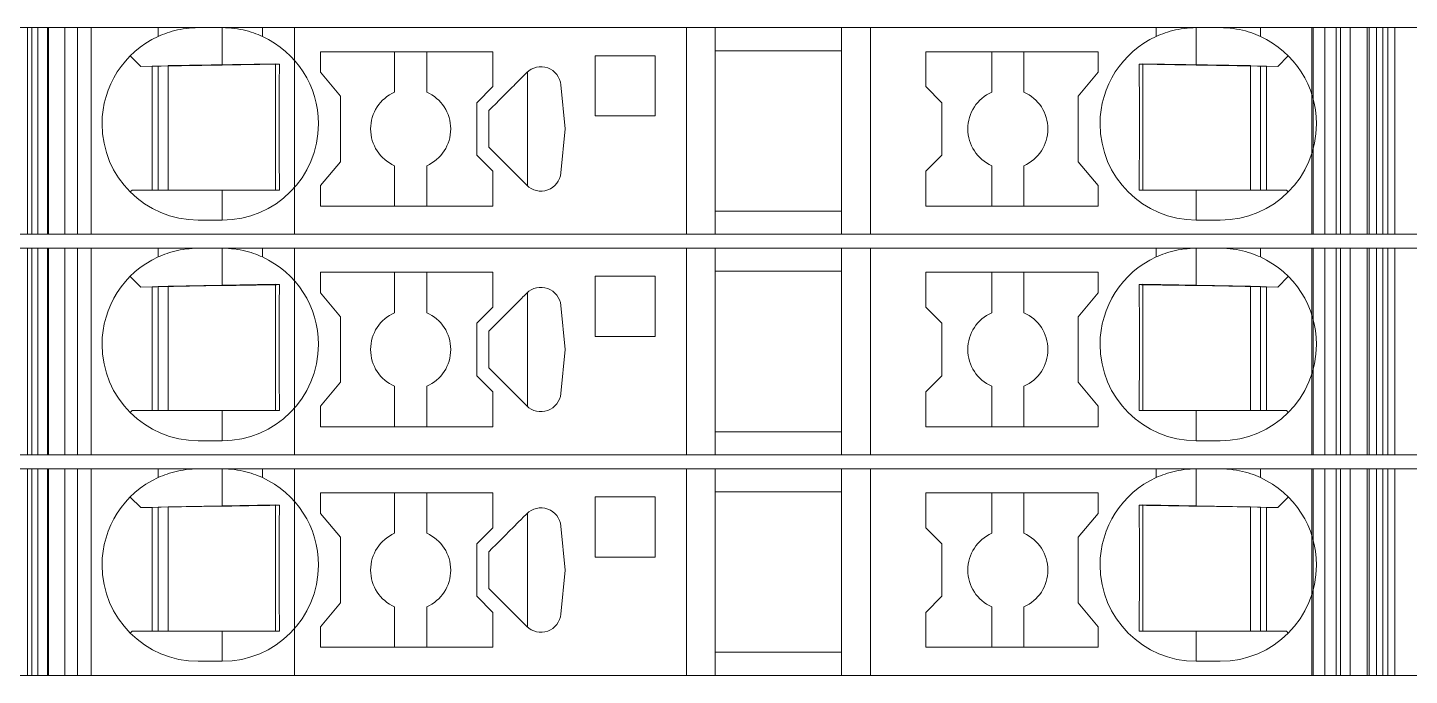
# Model space of a CAD drawing. Header units: millimetres. Extents: x 0 to 2100, y 0 to 1485.
# Drawn here: x 1225.89 to 1260.37, y 293.85 to 310 of the extents above; entities that cross this region are included whole.
import ezdxf
from ezdxf.enums import TextEntityAlignment as Align

# ---------------------------------------------------------------- set-up
doc = ezdxf.new("R2010")
doc.units = ezdxf.units.MM
for name, color, linetype, lineweight in [('EPLAN309', 5, 'Continuous', 5), ('EPLAN493', 5, 'Continuous', 5), ('MAIN-1', 7, 'Continuous', 5), ('MAIN-2', 7, 'Continuous', 5)]:
    doc.layers.add(name, color=color, linetype=linetype, lineweight=lineweight)
doc.styles.add('Tahoma', font='')
doc.styles.get('Tahoma').set_extended_font_data('Tahoma')

# ---------------------------------------------------------------- blocks, each defined once
blk = doc.blocks.new('EPLSYM_LibrarySPECIAL_Symbol12_Variant0_Placement8_79')
at = {"layer": 'EPLAN309', "lineweight": 13, "ltscale": 20}
blk.add_lwpolyline([(0, -5.15), (68.15, -5.15), (68.15, 0), (0, 0)], close=True, dxfattribs=at)
at = {"layer": 'EPLAN493', "color": 5, "style": 'Tahoma'}
blk.add_attdef('17_20450', text='', height=2.93475, dxfattribs=at).set_placement((0, -27.293475), align=Align.MIDDLE_RIGHT)
blk = doc.blocks.new('EPLSYM_LibrarySPECIAL_Symbol12_Variant0_Placement8_80')
at = {"layer": 'EPLAN309', "lineweight": 13, "ltscale": 20}
blk.add_lwpolyline([(0, -5.15), (68.15, -5.15), (68.15, 0), (0, 0)], close=True, dxfattribs=at)
at = {"layer": 'EPLAN493', "color": 5, "style": 'Tahoma'}
blk.add_attdef('17_20450', text='', height=2.93475, dxfattribs=at).set_placement((0, -27.293475), align=Align.MIDDLE_RIGHT)
blk = doc.blocks.new('EPLSYM_LibrarySPECIAL_Symbol12_Variant0_Placement8_81')
at = {"layer": 'EPLAN309', "lineweight": 13, "ltscale": 20}
blk.add_lwpolyline([(0, -5.15), (68.15, -5.15), (68.15, 0), (0, 0)], close=True, dxfattribs=at)
at = {"layer": 'EPLAN493', "color": 5, "style": 'Tahoma'}
blk.add_attdef('17_20450', text='', height=2.93475, dxfattribs=at).set_placement((0, -27.293475), align=Align.MIDDLE_RIGHT)

msp = doc.modelspace()

# ---------------------------------------------------------------- linework, layer by layer
at = {"layer": 'MAIN-1'}
for p, q in [((1226.001, 310), (1225.893, 310)), ((1225.893, 304.85), (1225.893, 310)), ((1226.001, 310), (1229.15, 310)), ((1226.001, 304.85), (1226.001, 310)), ((1229.15, 310), (1230.15, 310)), ((1229.15, 310), (1229.15, 309.782)), ((1229.497, 309.909), (1229.563, 309.927)), ((1229.563, 309.927), (1229.631, 309.943)), ((1229.631, 309.943), (1229.701, 309.958)), ((1229.701, 309.958), (1229.772, 309.97)), ((1229.772, 309.97), (1229.846, 309.981)), ((1229.846, 309.981), (1229.921, 309.989)), ((1229.921, 309.989), (1229.997, 309.995)), ((1229.997, 309.995), (1230.073, 309.999)), ((1230.073, 309.999), (1230.15, 310)), ((1230.75, 310), (1230.15, 310)), ((1230.827, 309.999), (1230.75, 310)), ((1231.75, 310), (1230.75, 310)), ((1230.75, 309.068), (1230.75, 310)), ((1230.903, 309.995), (1230.827, 309.999)), ((1230.979, 309.989), (1230.903, 309.995)), ((1231.054, 309.981), (1230.979, 309.989)), ((1231.128, 309.97), (1231.054, 309.981)), ((1231.199, 309.958), (1231.128, 309.97)), ((1231.269, 309.943), (1231.199, 309.958)), ((1231.337, 309.927), (1231.269, 309.943)), ((1231.403, 309.909), (1231.337, 309.927)), ((1231.75, 310), (1242.332, 310)), ((1231.75, 310), (1231.75, 309.782)), ((1243.05, 310), (1242.332, 310)), ((1242.332, 304.85), (1242.332, 310)), ((1243.05, 310), (1246.2, 310)), ((1243.05, 310), (1243.05, 304.85)), ((1246.919, 310), (1246.2, 310)), ((1246.2, 304.85), (1246.2, 310)), ((1254.05, 310), (1246.919, 310)), ((1246.919, 310), (1246.919, 304.85)), ((1254.05, 310), (1255.05, 310)), ((1254.05, 309.782), (1254.05, 310)), ((1254.463, 309.927), (1254.397, 309.909)), ((1254.531, 309.943), (1254.463, 309.927)), ((1254.601, 309.958), (1254.531, 309.943)), ((1254.673, 309.97), (1254.601, 309.958)), ((1254.746, 309.981), (1254.673, 309.97)), ((1254.821, 309.989), (1254.746, 309.981)), ((1254.897, 309.995), (1254.821, 309.989)), ((1254.973, 309.999), (1254.897, 309.995)), ((1255.05, 310), (1254.973, 309.999)), ((1255.05, 309.068), (1255.05, 310)), ((1255.05, 310), (1255.65, 310)), ((1255.65, 310), (1255.732, 309.999)), ((1256.65, 310), (1255.65, 310)), ((1255.732, 309.999), (1255.814, 309.994)), ((1255.814, 309.994), (1255.896, 309.987)), ((1255.896, 309.987), (1255.975, 309.978)), ((1255.975, 309.978), (1256.053, 309.966)), ((1256.053, 309.966), (1256.13, 309.952)), ((1256.13, 309.952), (1256.204, 309.935)), ((1256.204, 309.935), (1256.275, 309.917)), ((1256.65, 310), (1259.704, 310)), ((1256.65, 309.782), (1256.65, 310)), ((1259.832, 310), (1259.704, 310)), ((1259.704, 304.85), (1259.704, 310)), ((1259.832, 310), (1260.367, 310)), ((1259.832, 304.85), (1259.832, 310)), ((1229.15, 309.782), (1229.202, 309.805)), ((1229.202, 309.805), (1229.256, 309.827)), ((1229.256, 309.827), (1229.313, 309.849)), ((1229.313, 309.849), (1229.372, 309.87)), ((1229.372, 309.87), (1229.433, 309.89)), ((1229.433, 309.89), (1229.497, 309.909)), ((1231.467, 309.89), (1231.403, 309.909)), ((1231.528, 309.87), (1231.467, 309.89)), ((1231.587, 309.849), (1231.528, 309.87)), ((1231.644, 309.827), (1231.587, 309.849)), ((1231.698, 309.805), (1231.644, 309.827)), ((1231.75, 309.782), (1231.698, 309.805)), ((1254.102, 309.805), (1254.05, 309.782)), ((1254.156, 309.827), (1254.102, 309.805)), ((1254.213, 309.849), (1254.156, 309.827)), ((1254.272, 309.87), (1254.213, 309.849)), ((1254.333, 309.89), (1254.272, 309.87)), ((1254.397, 309.909), (1254.333, 309.89)), ((1256.275, 309.917), (1256.345, 309.897)), ((1256.345, 309.897), (1256.411, 309.876)), ((1256.411, 309.876), (1256.475, 309.854)), ((1256.475, 309.854), (1256.536, 309.831)), ((1256.536, 309.831), (1256.594, 309.806)), ((1256.594, 309.806), (1256.65, 309.782)), ((1228.453, 309.297), (1228.717, 309.033)), ((1233.2, 309.4), (1233.2, 308.889)), ((1237.5, 309.4), (1233.2, 309.4)), ((1235.05, 309.4), (1235.05, 308.392)), ((1235.85, 308.392), (1235.85, 309.4)), ((1237.5, 308.529), (1237.5, 309.4)), ((1240.05, 309.3), (1240.05, 307.8)), ((1241.55, 309.3), (1240.05, 309.3)), ((1241.55, 307.8), (1241.55, 309.3)), ((1243.05, 309.425), (1246.2, 309.425)), ((1248.3, 309.4), (1248.3, 308.529)), ((1248.3, 309.4), (1252.6, 309.4)), ((1249.95, 309.4), (1249.95, 308.392)), ((1250.75, 308.392), (1250.75, 309.4)), ((1252.6, 308.889), (1252.6, 309.4)), ((1257.083, 309.033), (1257.347, 309.297)), ((1228.717, 309.033), (1230.75, 309.068)), ((1229, 305.95), (1229, 309.038)), ((1229.15, 309.04), (1229.15, 305.95)), ((1229.4, 305.95), (1229.4, 309.045)), ((1230.87, 309.07), (1230.75, 309.068)), ((1230.987, 309.072), (1230.87, 309.07)), ((1231.1, 309.074), (1230.987, 309.072)), ((1231.209, 309.076), (1231.1, 309.074)), ((1231.313, 309.078), (1231.209, 309.076)), ((1231.412, 309.079), (1231.313, 309.078)), ((1231.507, 309.081), (1231.412, 309.079)), ((1231.599, 309.083), (1231.507, 309.081)), ((1231.688, 309.084), (1231.599, 309.083)), ((1231.774, 309.086), (1231.688, 309.084)), ((1231.858, 309.087), (1231.774, 309.086)), ((1231.94, 309.088), (1231.858, 309.087)), ((1232.02, 309.09), (1231.94, 309.088)), ((1232.099, 309.091), (1232.02, 309.09)), ((1232.079, 305.95), (1232.079, 309.091)), ((1232.176, 309.092), (1232.099, 309.091)), ((1232.174, 308.877), (1232.175, 308.95)), ((1232.175, 308.95), (1232.176, 309.022)), ((1232.176, 309.022), (1232.176, 309.092)), ((1233.7, 308.293), (1233.2, 308.889)), ((1238.367, 308.898), (1238.367, 306.052)), ((1252.1, 308.293), (1252.6, 308.889)), ((1253.624, 309.092), (1253.625, 309.022)), ((1253.685, 309.091), (1253.624, 309.092)), ((1253.625, 309.022), (1253.625, 308.95)), ((1253.625, 308.95), (1253.626, 308.877)), ((1253.746, 309.09), (1253.685, 309.091)), ((1253.721, 309.091), (1253.721, 305.95)), ((1253.809, 309.089), (1253.746, 309.09)), ((1253.873, 309.088), (1253.809, 309.089)), ((1253.937, 309.087), (1253.873, 309.088)), ((1254.003, 309.086), (1253.937, 309.087)), ((1254.071, 309.085), (1254.003, 309.086)), ((1254.14, 309.084), (1254.071, 309.085)), ((1254.21, 309.082), (1254.14, 309.084)), ((1254.283, 309.081), (1254.21, 309.082)), ((1254.358, 309.08), (1254.283, 309.081)), ((1254.435, 309.079), (1254.358, 309.08)), ((1254.514, 309.077), (1254.435, 309.079)), ((1254.597, 309.076), (1254.514, 309.077)), ((1254.682, 309.075), (1254.597, 309.076)), ((1254.771, 309.073), (1254.682, 309.075)), ((1254.862, 309.071), (1254.771, 309.073)), ((1254.955, 309.07), (1254.862, 309.071)), ((1255.05, 309.068), (1254.955, 309.07)), ((1255.05, 309.068), (1257.083, 309.033)), ((1256.4, 309.045), (1256.4, 305.95)), ((1256.65, 305.95), (1256.65, 309.04)), ((1256.8, 309.038), (1256.8, 305.95)), ((1232.17, 308.488), (1232.171, 308.57)), ((1232.171, 308.57), (1232.172, 308.649)), ((1232.172, 308.649), (1232.173, 308.727)), ((1232.173, 308.803), (1232.174, 308.877)), ((1232.173, 308.727), (1232.173, 308.803)), ((1238.021, 308.553), (1237.983, 308.515)), ((1238.058, 308.59), (1238.021, 308.553)), ((1238.094, 308.626), (1238.058, 308.59)), ((1238.127, 308.659), (1238.094, 308.626)), ((1238.158, 308.691), (1238.127, 308.659)), ((1238.19, 308.722), (1238.158, 308.691)), ((1238.221, 308.753), (1238.19, 308.722)), ((1238.252, 308.785), (1238.221, 308.753)), ((1238.284, 308.816), (1238.252, 308.785)), ((1238.315, 308.847), (1238.284, 308.816)), ((1238.346, 308.879), (1238.315, 308.847)), ((1239.302, 307.475), (1239.198, 308.572)), ((1253.626, 308.877), (1253.627, 308.803)), ((1253.627, 308.803), (1253.628, 308.727)), ((1253.628, 308.727), (1253.628, 308.649)), ((1253.628, 308.649), (1253.629, 308.57)), ((1253.629, 308.57), (1253.63, 308.488)), ((1232.168, 308.132), (1232.169, 308.226)), ((1232.169, 308.317), (1232.17, 308.404)), ((1232.169, 308.226), (1232.169, 308.317)), ((1232.17, 308.404), (1232.17, 308.488)), ((1233.7, 306.657), (1233.7, 308.293)), ((1237.1, 308.129), (1237.5, 308.529)), ((1237.742, 308.274), (1237.658, 308.19)), ((1237.823, 308.356), (1237.742, 308.274)), ((1237.902, 308.434), (1237.823, 308.356)), ((1237.943, 308.475), (1237.902, 308.434)), ((1237.983, 308.515), (1237.943, 308.475)), ((1248.7, 308.129), (1248.3, 308.529)), ((1252.1, 308.293), (1252.1, 306.657)), ((1253.63, 308.488), (1253.63, 308.404)), ((1253.63, 308.404), (1253.631, 308.317)), ((1253.631, 308.317), (1253.631, 308.226)), ((1253.631, 308.226), (1253.632, 308.132)), ((1232.167, 307.931), (1232.168, 308.034)), ((1232.167, 307.824), (1232.167, 307.931)), ((1232.168, 308.034), (1232.168, 308.132)), ((1237.1, 308.129), (1237.1, 306.821)), ((1237.486, 308.018), (1237.4, 307.932)), ((1237.4, 307.802), (1237.4, 307.932)), ((1237.572, 308.104), (1237.486, 308.018)), ((1237.658, 308.19), (1237.572, 308.104)), ((1248.7, 308.129), (1248.7, 306.821)), ((1253.632, 308.132), (1253.633, 308.034)), ((1253.633, 308.034), (1253.633, 307.931)), ((1253.633, 307.931), (1253.633, 307.824)), ((1232.167, 307.713), (1232.167, 307.824)), ((1232.167, 307.6), (1232.167, 307.713)), ((1232.167, 307.479), (1232.167, 307.6)), ((1237.4, 307.671), (1237.4, 307.802)), ((1237.4, 307.54), (1237.4, 307.671)), ((1237.4, 307.41), (1237.4, 307.54)), ((1240.05, 307.8), (1241.55, 307.8)), ((1253.633, 307.824), (1253.633, 307.713)), ((1253.633, 307.713), (1253.634, 307.6)), ((1253.634, 307.6), (1253.633, 307.479)), ((1232.167, 307.361), (1232.167, 307.479)), ((1232.167, 307.247), (1232.167, 307.361)), ((1232.168, 307.138), (1232.167, 307.247)), ((1237.4, 307.279), (1237.4, 307.41)), ((1237.4, 307.148), (1237.4, 307.279)), ((1239.198, 306.378), (1239.302, 307.475)), ((1253.633, 307.247), (1253.632, 307.138)), ((1253.633, 307.479), (1253.633, 307.361)), ((1253.633, 307.361), (1253.633, 307.247)), ((1232.168, 307.034), (1232.168, 307.138)), ((1232.169, 306.934), (1232.168, 307.034)), ((1232.169, 306.839), (1232.169, 306.934)), ((1232.17, 306.748), (1232.169, 306.839)), ((1237.5, 306.421), (1237.1, 306.821)), ((1237.4, 307.018), (1237.4, 307.148)), ((1237.4, 307.018), (1238.346, 306.071)), ((1248.7, 306.821), (1248.3, 306.421)), ((1253.631, 306.839), (1253.63, 306.748)), ((1253.632, 307.034), (1253.631, 306.934)), ((1253.631, 306.934), (1253.631, 306.839)), ((1253.632, 307.138), (1253.632, 307.034)), ((1232.171, 306.659), (1232.17, 306.748)), ((1232.172, 306.573), (1232.171, 306.659)), ((1232.172, 306.49), (1232.172, 306.573)), ((1232.173, 306.408), (1232.172, 306.49)), ((1233.2, 306.061), (1233.7, 306.657)), ((1235.05, 305.55), (1235.05, 306.558)), ((1235.85, 305.55), (1235.85, 306.558)), ((1249.95, 306.558), (1249.95, 305.55)), ((1250.75, 306.558), (1250.75, 305.55)), ((1252.1, 306.657), (1252.6, 306.061)), ((1253.628, 306.49), (1253.627, 306.408)), ((1253.629, 306.659), (1253.628, 306.573)), ((1253.628, 306.573), (1253.628, 306.49)), ((1253.63, 306.748), (1253.629, 306.659)), ((1232.174, 306.329), (1232.173, 306.408)), ((1232.175, 306.25), (1232.174, 306.329)), ((1232.176, 306.174), (1232.175, 306.25)), ((1232.176, 306.098), (1232.176, 306.174)), ((1237.5, 305.55), (1237.5, 306.421)), ((1248.3, 306.421), (1248.3, 305.55)), ((1253.625, 306.25), (1253.624, 306.174)), ((1253.624, 306.174), (1253.624, 306.098)), ((1253.626, 306.329), (1253.625, 306.25)), ((1253.627, 306.408), (1253.626, 306.329)), ((1228.5, 305.95), (1228.453, 305.903)), ((1228.5, 305.95), (1230.75, 305.95)), ((1230.75, 305.95), (1230.842, 305.95)), ((1230.75, 305.95), (1230.75, 305.2)), ((1230.842, 305.95), (1230.933, 305.95)), ((1230.933, 305.95), (1231.023, 305.95)), ((1231.023, 305.95), (1231.11, 305.95)), ((1231.11, 305.95), (1231.195, 305.95)), ((1231.195, 305.95), (1231.278, 305.95)), ((1231.278, 305.95), (1231.358, 305.95)), ((1231.358, 305.95), (1231.436, 305.95)), ((1231.436, 305.95), (1231.511, 305.95)), ((1231.511, 305.95), (1231.585, 305.95)), ((1231.585, 305.95), (1231.657, 305.95)), ((1231.657, 305.95), (1231.726, 305.95)), ((1231.726, 305.95), (1231.795, 305.95)), ((1231.795, 305.95), (1231.861, 305.95)), ((1231.861, 305.95), (1231.927, 305.95)), ((1231.927, 305.95), (1231.991, 305.95)), ((1231.991, 305.95), (1232.055, 305.95)), ((1232.055, 305.95), (1232.117, 305.95)), ((1232.117, 305.95), (1232.178, 305.95)), ((1232.177, 306.024), (1232.176, 306.098)), ((1232.178, 305.95), (1232.177, 306.024)), ((1233.2, 306.061), (1233.2, 305.55)), ((1252.6, 305.55), (1252.6, 306.061)), ((1253.623, 306.024), (1253.622, 305.95)), ((1253.622, 305.95), (1253.683, 305.95)), ((1253.624, 306.098), (1253.623, 306.024)), ((1253.683, 305.95), (1253.746, 305.95)), ((1253.746, 305.95), (1253.809, 305.95)), ((1253.809, 305.95), (1253.873, 305.95)), ((1253.873, 305.95), (1253.939, 305.95)), ((1253.939, 305.95), (1254.005, 305.95)), ((1254.005, 305.95), (1254.074, 305.95)), ((1254.074, 305.95), (1254.144, 305.95)), ((1254.144, 305.95), (1254.215, 305.95)), ((1254.215, 305.95), (1254.289, 305.95)), ((1254.289, 305.95), (1254.364, 305.95)), ((1254.364, 305.95), (1254.442, 305.95)), ((1254.442, 305.95), (1254.522, 305.95)), ((1254.522, 305.95), (1254.605, 305.95)), ((1254.605, 305.95), (1254.69, 305.95)), ((1254.69, 305.95), (1254.778, 305.95)), ((1254.778, 305.95), (1254.867, 305.95)), ((1254.867, 305.95), (1254.958, 305.95)), ((1254.958, 305.95), (1255.05, 305.95)), ((1255.05, 305.95), (1257.3, 305.95)), ((1255.05, 305.95), (1255.05, 305.2)), ((1257.347, 305.903), (1257.3, 305.95)), ((1237.5, 305.55), (1233.2, 305.55)), ((1252.6, 305.55), (1248.3, 305.55)), ((1230.75, 305.2), (1230.15, 305.2)), ((1243.05, 305.425), (1246.2, 305.425)), ((1255.65, 305.2), (1255.05, 305.2)), ((1226.001, 304.85), (1225.893, 304.85)), ((1226.001, 304.85), (1242.332, 304.85)), ((1243.05, 304.85), (1242.332, 304.85)), ((1243.05, 304.85), (1246.2, 304.85)), ((1246.919, 304.85), (1246.2, 304.85)), ((1246.919, 304.85), (1259.704, 304.85)), ((1258.544, 304.85), (1258.544, 304.85)), ((1258.65, 304.85), (1258.65, 304.85)), ((1259.832, 304.85), (1259.704, 304.85)), ((1259.832, 304.85), (1260.367, 304.85)), ((1226.001, 304.5), (1225.893, 304.5)), ((1225.893, 299.35), (1225.893, 304.5)), ((1226.001, 304.5), (1229.15, 304.5)), ((1226.001, 299.35), (1226.001, 304.5)), ((1229.15, 304.5), (1230.15, 304.5)), ((1229.15, 304.5), (1229.15, 304.282)), ((1229.433, 304.39), (1229.497, 304.409)), ((1229.497, 304.409), (1229.563, 304.427)), ((1229.563, 304.427), (1229.631, 304.443)), ((1229.631, 304.443), (1229.701, 304.458)), ((1229.701, 304.458), (1229.772, 304.47)), ((1229.772, 304.47), (1229.846, 304.481)), ((1229.846, 304.481), (1229.921, 304.489)), ((1229.921, 304.489), (1229.997, 304.495)), ((1229.997, 304.495), (1230.073, 304.499)), ((1230.073, 304.499), (1230.15, 304.5)), ((1230.75, 304.5), (1230.15, 304.5)), ((1230.827, 304.499), (1230.75, 304.5)), ((1231.75, 304.5), (1230.75, 304.5)), ((1230.75, 303.568), (1230.75, 304.5)), ((1230.903, 304.495), (1230.827, 304.499)), ((1230.979, 304.489), (1230.903, 304.495)), ((1231.054, 304.481), (1230.979, 304.489)), ((1231.128, 304.47), (1231.054, 304.481)), ((1231.199, 304.458), (1231.128, 304.47)), ((1231.269, 304.443), (1231.199, 304.458)), ((1231.337, 304.427), (1231.269, 304.443)), ((1231.403, 304.409), (1231.337, 304.427)), ((1231.467, 304.39), (1231.403, 304.409)), ((1231.75, 304.5), (1242.332, 304.5)), ((1231.75, 304.5), (1231.75, 304.282)), ((1243.05, 304.5), (1242.332, 304.5)), ((1242.332, 299.35), (1242.332, 304.5)), ((1243.05, 304.5), (1246.2, 304.5)), ((1243.05, 304.5), (1243.05, 299.35)), ((1246.919, 304.5), (1246.2, 304.5)), ((1246.2, 299.35), (1246.2, 304.5)), ((1254.05, 304.5), (1246.919, 304.5)), ((1246.919, 304.5), (1246.919, 299.35)), ((1254.05, 304.5), (1255.05, 304.5)), ((1254.05, 304.282), (1254.05, 304.5)), ((1254.397, 304.409), (1254.333, 304.39)), ((1254.463, 304.427), (1254.397, 304.409)), ((1254.531, 304.443), (1254.463, 304.427)), ((1254.601, 304.458), (1254.531, 304.443)), ((1254.673, 304.47), (1254.601, 304.458)), ((1254.746, 304.481), (1254.673, 304.47)), ((1254.821, 304.489), (1254.746, 304.481)), ((1254.897, 304.495), (1254.821, 304.489)), ((1254.973, 304.499), (1254.897, 304.495)), ((1255.05, 304.5), (1254.973, 304.499)), ((1255.05, 303.568), (1255.05, 304.5)), ((1255.05, 304.5), (1255.65, 304.5)), ((1255.65, 304.5), (1255.732, 304.499)), ((1256.65, 304.5), (1255.65, 304.5)), ((1255.732, 304.499), (1255.814, 304.494)), ((1255.814, 304.494), (1255.896, 304.487)), ((1255.896, 304.487), (1255.975, 304.478)), ((1255.975, 304.478), (1256.053, 304.466)), ((1256.053, 304.466), (1256.13, 304.452)), ((1256.13, 304.452), (1256.204, 304.435)), ((1256.204, 304.435), (1256.275, 304.417)), ((1256.275, 304.417), (1256.345, 304.397)), ((1256.65, 304.5), (1259.704, 304.5)), ((1256.65, 304.282), (1256.65, 304.5)), ((1259.832, 304.5), (1259.704, 304.5)), ((1259.704, 299.35), (1259.704, 304.5)), ((1259.832, 304.5), (1260.367, 304.5)), ((1259.832, 299.35), (1259.832, 304.5)), ((1229.15, 304.282), (1229.202, 304.305)), ((1229.202, 304.305), (1229.256, 304.327)), ((1229.256, 304.327), (1229.313, 304.349)), ((1229.313, 304.349), (1229.372, 304.37)), ((1229.372, 304.37), (1229.433, 304.39)), ((1231.528, 304.37), (1231.467, 304.39)), ((1231.587, 304.349), (1231.528, 304.37)), ((1231.644, 304.327), (1231.587, 304.349)), ((1231.698, 304.305), (1231.644, 304.327)), ((1231.75, 304.282), (1231.698, 304.305)), ((1254.102, 304.305), (1254.05, 304.282)), ((1254.156, 304.327), (1254.102, 304.305)), ((1254.213, 304.349), (1254.156, 304.327)), ((1254.272, 304.37), (1254.213, 304.349)), ((1254.333, 304.39), (1254.272, 304.37)), ((1256.345, 304.397), (1256.411, 304.376)), ((1256.411, 304.376), (1256.475, 304.354)), ((1256.475, 304.354), (1256.536, 304.331)), ((1256.536, 304.331), (1256.594, 304.306)), ((1256.594, 304.306), (1256.65, 304.282)), ((1228.453, 303.797), (1228.717, 303.533)), ((1233.2, 303.9), (1233.2, 303.389)), ((1237.5, 303.9), (1233.2, 303.9)), ((1235.05, 303.9), (1235.05, 302.892)), ((1235.85, 302.892), (1235.85, 303.9)), ((1237.5, 303.029), (1237.5, 303.9)), ((1240.05, 303.8), (1240.05, 302.3)), ((1241.55, 303.8), (1240.05, 303.8)), ((1241.55, 302.3), (1241.55, 303.8)), ((1243.05, 303.925), (1246.2, 303.925)), ((1248.3, 303.9), (1248.3, 303.029)), ((1248.3, 303.9), (1252.6, 303.9)), ((1249.95, 303.9), (1249.95, 302.892)), ((1250.75, 302.892), (1250.75, 303.9)), ((1252.6, 303.389), (1252.6, 303.9)), ((1257.083, 303.533), (1257.347, 303.797)), ((1228.717, 303.533), (1230.75, 303.568)), ((1229, 300.45), (1229, 303.538)), ((1229.15, 303.54), (1229.15, 300.45)), ((1229.4, 300.45), (1229.4, 303.545)), ((1230.87, 303.57), (1230.75, 303.568)), ((1230.987, 303.572), (1230.87, 303.57)), ((1231.1, 303.574), (1230.987, 303.572)), ((1231.209, 303.576), (1231.1, 303.574)), ((1231.313, 303.578), (1231.209, 303.576)), ((1231.412, 303.579), (1231.313, 303.578)), ((1231.507, 303.581), (1231.412, 303.579)), ((1231.599, 303.583), (1231.507, 303.581)), ((1231.688, 303.584), (1231.599, 303.583)), ((1231.774, 303.586), (1231.688, 303.584)), ((1231.858, 303.587), (1231.774, 303.586)), ((1231.94, 303.588), (1231.858, 303.587)), ((1232.02, 303.59), (1231.94, 303.588)), ((1232.099, 303.591), (1232.02, 303.59)), ((1232.079, 300.45), (1232.079, 303.591)), ((1232.176, 303.592), (1232.099, 303.591)), ((1232.173, 303.303), (1232.174, 303.377)), ((1232.174, 303.377), (1232.175, 303.45)), ((1232.175, 303.45), (1232.176, 303.522)), ((1232.176, 303.522), (1232.176, 303.592)), ((1233.7, 302.793), (1233.2, 303.389)), ((1238.346, 303.379), (1238.315, 303.347)), ((1238.367, 303.398), (1238.367, 300.552)), ((1252.1, 302.793), (1252.6, 303.389)), ((1253.624, 303.592), (1253.625, 303.522)), ((1253.685, 303.591), (1253.624, 303.592)), ((1253.625, 303.522), (1253.625, 303.45)), ((1253.625, 303.45), (1253.626, 303.377)), ((1253.626, 303.377), (1253.627, 303.303)), ((1253.746, 303.59), (1253.685, 303.591)), ((1253.721, 303.591), (1253.721, 300.45)), ((1253.809, 303.589), (1253.746, 303.59)), ((1253.873, 303.588), (1253.809, 303.589)), ((1253.937, 303.587), (1253.873, 303.588)), ((1254.003, 303.586), (1253.937, 303.587)), ((1254.071, 303.585), (1254.003, 303.586)), ((1254.14, 303.584), (1254.071, 303.585)), ((1254.21, 303.582), (1254.14, 303.584)), ((1254.283, 303.581), (1254.21, 303.582)), ((1254.358, 303.58), (1254.283, 303.581)), ((1254.435, 303.579), (1254.358, 303.58)), ((1254.514, 303.577), (1254.435, 303.579)), ((1254.597, 303.576), (1254.514, 303.577)), ((1254.682, 303.575), (1254.597, 303.576)), ((1254.771, 303.573), (1254.682, 303.575)), ((1254.862, 303.571), (1254.771, 303.573)), ((1254.955, 303.57), (1254.862, 303.571)), ((1255.05, 303.568), (1254.955, 303.57)), ((1255.05, 303.568), (1257.083, 303.533)), ((1256.4, 303.545), (1256.4, 300.45)), ((1256.65, 300.45), (1256.65, 303.54)), ((1256.8, 303.538), (1256.8, 300.45)), ((1232.17, 302.988), (1232.171, 303.07)), ((1232.171, 303.07), (1232.172, 303.149)), ((1232.172, 303.149), (1232.173, 303.227)), ((1232.173, 303.227), (1232.173, 303.303)), ((1237.1, 302.629), (1237.5, 303.029)), ((1238.021, 303.053), (1237.983, 303.015)), ((1238.058, 303.09), (1238.021, 303.053)), ((1238.094, 303.126), (1238.058, 303.09)), ((1238.127, 303.159), (1238.094, 303.126)), ((1238.158, 303.191), (1238.127, 303.159)), ((1238.19, 303.222), (1238.158, 303.191)), ((1238.221, 303.253), (1238.19, 303.222)), ((1238.252, 303.285), (1238.221, 303.253)), ((1238.284, 303.316), (1238.252, 303.285)), ((1238.315, 303.347), (1238.284, 303.316)), ((1239.302, 301.975), (1239.198, 303.072)), ((1248.7, 302.629), (1248.3, 303.029)), ((1253.627, 303.303), (1253.628, 303.227)), ((1253.628, 303.227), (1253.628, 303.149)), ((1253.628, 303.149), (1253.629, 303.07)), ((1253.629, 303.07), (1253.63, 302.988)), ((1232.168, 302.632), (1232.169, 302.726)), ((1232.169, 302.817), (1232.17, 302.904)), ((1232.169, 302.726), (1232.169, 302.817)), ((1232.17, 302.904), (1232.17, 302.988)), ((1233.7, 301.157), (1233.7, 302.793)), ((1237.658, 302.69), (1237.572, 302.604)), ((1237.742, 302.774), (1237.658, 302.69)), ((1237.823, 302.856), (1237.742, 302.774)), ((1237.902, 302.934), (1237.823, 302.856)), ((1237.943, 302.975), (1237.902, 302.934)), ((1237.983, 303.015), (1237.943, 302.975)), ((1252.1, 302.793), (1252.1, 301.157)), ((1253.63, 302.988), (1253.63, 302.904)), ((1253.63, 302.904), (1253.631, 302.817)), ((1253.631, 302.817), (1253.631, 302.726)), ((1253.631, 302.726), (1253.632, 302.632)), ((1232.167, 302.431), (1232.168, 302.534)), ((1232.167, 302.324), (1232.167, 302.431)), ((1232.168, 302.534), (1232.168, 302.632)), ((1237.1, 302.629), (1237.1, 301.321)), ((1237.486, 302.518), (1237.4, 302.432)), ((1237.4, 302.302), (1237.4, 302.432)), ((1237.572, 302.604), (1237.486, 302.518)), ((1248.7, 302.629), (1248.7, 301.321)), ((1253.632, 302.632), (1253.633, 302.534)), ((1253.633, 302.534), (1253.633, 302.431)), ((1253.633, 302.431), (1253.633, 302.324)), ((1232.167, 302.213), (1232.167, 302.324)), ((1232.167, 302.1), (1232.167, 302.213)), ((1232.167, 301.979), (1232.167, 302.1)), ((1237.4, 302.171), (1237.4, 302.302)), ((1237.4, 302.04), (1237.4, 302.171)), ((1237.4, 301.91), (1237.4, 302.04)), ((1240.05, 302.3), (1241.55, 302.3)), ((1253.633, 302.324), (1253.633, 302.213)), ((1253.633, 302.213), (1253.634, 302.1)), ((1253.634, 302.1), (1253.633, 301.979)), ((1232.167, 301.861), (1232.167, 301.979)), ((1232.167, 301.747), (1232.167, 301.861)), ((1232.168, 301.638), (1232.167, 301.747)), ((1237.4, 301.779), (1237.4, 301.91)), ((1237.4, 301.648), (1237.4, 301.779)), ((1237.4, 301.518), (1237.4, 301.648)), ((1239.198, 300.878), (1239.302, 301.975)), ((1253.633, 301.747), (1253.632, 301.638)), ((1253.633, 301.979), (1253.633, 301.861)), ((1253.633, 301.861), (1253.633, 301.747)), ((1232.168, 301.534), (1232.168, 301.638)), ((1232.169, 301.434), (1232.168, 301.534)), ((1232.169, 301.339), (1232.169, 301.434)), ((1232.17, 301.248), (1232.169, 301.339)), ((1237.5, 300.921), (1237.1, 301.321)), ((1237.4, 301.518), (1238.346, 300.571)), ((1248.7, 301.321), (1248.3, 300.921)), ((1253.631, 301.339), (1253.63, 301.248)), ((1253.632, 301.534), (1253.631, 301.434)), ((1253.631, 301.434), (1253.631, 301.339)), ((1253.632, 301.638), (1253.632, 301.534)), ((1232.171, 301.159), (1232.17, 301.248)), ((1232.172, 301.073), (1232.171, 301.159)), ((1232.172, 300.99), (1232.172, 301.073)), ((1232.173, 300.908), (1232.172, 300.99)), ((1233.2, 300.561), (1233.7, 301.157)), ((1235.05, 300.05), (1235.05, 301.058)), ((1235.85, 300.05), (1235.85, 301.058)), ((1249.95, 301.058), (1249.95, 300.05)), ((1250.75, 301.058), (1250.75, 300.05)), ((1252.1, 301.157), (1252.6, 300.561)), ((1253.628, 300.99), (1253.627, 300.908)), ((1253.629, 301.159), (1253.628, 301.073)), ((1253.628, 301.073), (1253.628, 300.99)), ((1253.63, 301.248), (1253.629, 301.159)), ((1232.174, 300.829), (1232.173, 300.908)), ((1232.175, 300.75), (1232.174, 300.829)), ((1232.176, 300.674), (1232.175, 300.75)), ((1232.176, 300.598), (1232.176, 300.674)), ((1237.5, 300.05), (1237.5, 300.921)), ((1248.3, 300.921), (1248.3, 300.05)), ((1253.625, 300.75), (1253.624, 300.674)), ((1253.624, 300.674), (1253.624, 300.598)), ((1253.626, 300.829), (1253.625, 300.75)), ((1253.627, 300.908), (1253.626, 300.829)), ((1228.5, 300.45), (1228.453, 300.403)), ((1228.5, 300.45), (1230.75, 300.45)), ((1230.75, 300.45), (1230.842, 300.45)), ((1230.75, 300.45), (1230.75, 299.7)), ((1230.842, 300.45), (1230.933, 300.45)), ((1230.933, 300.45), (1231.023, 300.45)), ((1231.023, 300.45), (1231.11, 300.45)), ((1231.11, 300.45), (1231.195, 300.45)), ((1231.195, 300.45), (1231.278, 300.45)), ((1231.278, 300.45), (1231.358, 300.45)), ((1231.358, 300.45), (1231.436, 300.45)), ((1231.436, 300.45), (1231.511, 300.45)), ((1231.511, 300.45), (1231.585, 300.45)), ((1231.585, 300.45), (1231.657, 300.45)), ((1231.657, 300.45), (1231.726, 300.45)), ((1231.726, 300.45), (1231.795, 300.45)), ((1231.795, 300.45), (1231.861, 300.45)), ((1231.861, 300.45), (1231.927, 300.45)), ((1231.927, 300.45), (1231.991, 300.45)), ((1231.991, 300.45), (1232.055, 300.45)), ((1232.055, 300.45), (1232.117, 300.45)), ((1232.117, 300.45), (1232.178, 300.45)), ((1232.177, 300.524), (1232.176, 300.598)), ((1232.178, 300.45), (1232.177, 300.524)), ((1233.2, 300.561), (1233.2, 300.05)), ((1252.6, 300.05), (1252.6, 300.561)), ((1253.623, 300.524), (1253.622, 300.45)), ((1253.622, 300.45), (1253.683, 300.45)), ((1253.624, 300.598), (1253.623, 300.524)), ((1253.683, 300.45), (1253.746, 300.45)), ((1253.746, 300.45), (1253.809, 300.45)), ((1253.809, 300.45), (1253.873, 300.45)), ((1253.873, 300.45), (1253.939, 300.45)), ((1253.939, 300.45), (1254.005, 300.45)), ((1254.005, 300.45), (1254.074, 300.45)), ((1254.074, 300.45), (1254.144, 300.45)), ((1254.144, 300.45), (1254.215, 300.45)), ((1254.215, 300.45), (1254.289, 300.45)), ((1254.289, 300.45), (1254.364, 300.45)), ((1254.364, 300.45), (1254.442, 300.45)), ((1254.442, 300.45), (1254.522, 300.45)), ((1254.522, 300.45), (1254.605, 300.45)), ((1254.605, 300.45), (1254.69, 300.45)), ((1254.69, 300.45), (1254.778, 300.45)), ((1254.778, 300.45), (1254.867, 300.45)), ((1254.867, 300.45), (1254.958, 300.45)), ((1254.958, 300.45), (1255.05, 300.45)), ((1255.05, 300.45), (1257.3, 300.45)), ((1255.05, 300.45), (1255.05, 299.7)), ((1257.347, 300.403), (1257.3, 300.45)), ((1237.5, 300.05), (1233.2, 300.05)), ((1243.05, 299.925), (1246.2, 299.925)), ((1252.6, 300.05), (1248.3, 300.05)), ((1230.75, 299.7), (1230.15, 299.7)), ((1255.65, 299.7), (1255.05, 299.7)), ((1226.001, 299.35), (1225.893, 299.35)), ((1226.001, 299.35), (1242.332, 299.35)), ((1243.05, 299.35), (1242.332, 299.35)), ((1243.05, 299.35), (1246.2, 299.35)), ((1246.919, 299.35), (1246.2, 299.35)), ((1246.919, 299.35), (1259.704, 299.35)), ((1258.544, 299.35), (1258.544, 299.35)), ((1258.65, 299.35), (1258.65, 299.35)), ((1259.832, 299.35), (1259.704, 299.35)), ((1259.832, 299.35), (1260.367, 299.35)), ((1226.001, 299), (1225.893, 299)), ((1225.893, 293.85), (1225.893, 299)), ((1226.001, 299), (1229.15, 299)), ((1226.001, 293.85), (1226.001, 299)), ((1229.15, 299), (1230.15, 299)), ((1229.15, 299), (1229.15, 298.782)), ((1229.372, 298.87), (1229.433, 298.89)), ((1229.433, 298.89), (1229.497, 298.909)), ((1229.497, 298.909), (1229.563, 298.927)), ((1229.563, 298.927), (1229.631, 298.943)), ((1229.631, 298.943), (1229.701, 298.958)), ((1229.701, 298.958), (1229.772, 298.97)), ((1229.772, 298.97), (1229.846, 298.981)), ((1229.846, 298.981), (1229.921, 298.989)), ((1229.921, 298.989), (1229.997, 298.995)), ((1229.997, 298.995), (1230.073, 298.999)), ((1230.073, 298.999), (1230.15, 299)), ((1230.75, 299), (1230.15, 299)), ((1230.827, 298.999), (1230.75, 299)), ((1231.75, 299), (1230.75, 299)), ((1230.75, 298.068), (1230.75, 299)), ((1230.903, 298.995), (1230.827, 298.999)), ((1230.979, 298.989), (1230.903, 298.995)), ((1231.054, 298.981), (1230.979, 298.989)), ((1231.128, 298.97), (1231.054, 298.981)), ((1231.199, 298.958), (1231.128, 298.97)), ((1231.269, 298.943), (1231.199, 298.958)), ((1231.337, 298.927), (1231.269, 298.943)), ((1231.403, 298.909), (1231.337, 298.927)), ((1231.467, 298.89), (1231.403, 298.909)), ((1231.528, 298.87), (1231.467, 298.89)), ((1231.75, 299), (1242.332, 299)), ((1231.75, 299), (1231.75, 298.782)), ((1243.05, 299), (1242.332, 299)), ((1242.332, 293.85), (1242.332, 299)), ((1243.05, 299), (1246.2, 299)), ((1243.05, 299), (1243.05, 293.85)), ((1246.919, 299), (1246.2, 299)), ((1246.2, 293.85), (1246.2, 299)), ((1254.05, 299), (1246.919, 299)), ((1246.919, 299), (1246.919, 293.85)), ((1254.05, 299), (1255.05, 299)), ((1254.05, 298.782), (1254.05, 299)), ((1254.333, 298.89), (1254.272, 298.87)), ((1254.397, 298.909), (1254.333, 298.89)), ((1254.463, 298.927), (1254.397, 298.909)), ((1254.531, 298.943), (1254.463, 298.927)), ((1254.601, 298.958), (1254.531, 298.943)), ((1254.673, 298.97), (1254.601, 298.958)), ((1254.746, 298.981), (1254.673, 298.97)), ((1254.821, 298.989), (1254.746, 298.981)), ((1254.897, 298.995), (1254.821, 298.989)), ((1254.973, 298.999), (1254.897, 298.995)), ((1255.05, 299), (1254.973, 298.999)), ((1255.05, 298.068), (1255.05, 299)), ((1255.05, 299), (1255.65, 299)), ((1255.65, 299), (1255.732, 298.999)), ((1256.65, 299), (1255.65, 299)), ((1255.732, 298.999), (1255.814, 298.994)), ((1255.814, 298.994), (1255.896, 298.987)), ((1255.896, 298.987), (1255.975, 298.978)), ((1255.975, 298.978), (1256.053, 298.966)), ((1256.053, 298.966), (1256.13, 298.952)), ((1256.13, 298.952), (1256.204, 298.935)), ((1256.204, 298.935), (1256.275, 298.917)), ((1256.275, 298.917), (1256.345, 298.897)), ((1256.345, 298.897), (1256.411, 298.876)), ((1256.65, 299), (1259.704, 299)), ((1256.65, 298.782), (1256.65, 299)), ((1259.832, 299), (1259.704, 299)), ((1259.704, 293.85), (1259.704, 299)), ((1259.832, 299), (1260.367, 299)), ((1259.832, 293.85), (1259.832, 299)), ((1229.15, 298.782), (1229.202, 298.805)), ((1229.202, 298.805), (1229.256, 298.827)), ((1229.256, 298.827), (1229.313, 298.849)), ((1229.313, 298.849), (1229.372, 298.87)), ((1231.587, 298.849), (1231.528, 298.87)), ((1231.644, 298.827), (1231.587, 298.849)), ((1231.698, 298.805), (1231.644, 298.827)), ((1231.75, 298.782), (1231.698, 298.805)), ((1254.102, 298.805), (1254.05, 298.782)), ((1254.156, 298.827), (1254.102, 298.805)), ((1254.213, 298.849), (1254.156, 298.827)), ((1254.272, 298.87), (1254.213, 298.849)), ((1256.411, 298.876), (1256.475, 298.854)), ((1256.475, 298.854), (1256.536, 298.831)), ((1256.536, 298.831), (1256.594, 298.806)), ((1256.594, 298.806), (1256.65, 298.782)), ((1228.453, 298.297), (1228.717, 298.033)), ((1233.2, 298.4), (1233.2, 297.889)), ((1237.5, 298.4), (1233.2, 298.4)), ((1235.05, 298.4), (1235.05, 297.392)), ((1235.85, 297.392), (1235.85, 298.4)), ((1237.5, 297.529), (1237.5, 298.4)), ((1240.05, 298.3), (1240.05, 296.8)), ((1241.55, 298.3), (1240.05, 298.3)), ((1241.55, 296.8), (1241.55, 298.3)), ((1243.05, 298.425), (1246.2, 298.425)), ((1248.3, 298.4), (1248.3, 297.529)), ((1248.3, 298.4), (1252.6, 298.4)), ((1249.95, 298.4), (1249.95, 297.392)), ((1250.75, 297.392), (1250.75, 298.4)), ((1252.6, 297.889), (1252.6, 298.4)), ((1257.083, 298.033), (1257.347, 298.297)), ((1228.717, 298.033), (1230.75, 298.068)), ((1229, 294.95), (1229, 298.038)), ((1229.15, 298.04), (1229.15, 294.95)), ((1229.4, 294.95), (1229.4, 298.045)), ((1230.87, 298.07), (1230.75, 298.068)), ((1230.987, 298.072), (1230.87, 298.07)), ((1231.1, 298.074), (1230.987, 298.072)), ((1231.209, 298.076), (1231.1, 298.074)), ((1231.313, 298.078), (1231.209, 298.076)), ((1231.412, 298.079), (1231.313, 298.078)), ((1231.507, 298.081), (1231.412, 298.079)), ((1231.599, 298.083), (1231.507, 298.081)), ((1231.688, 298.084), (1231.599, 298.083)), ((1231.774, 298.086), (1231.688, 298.084)), ((1231.858, 298.087), (1231.774, 298.086)), ((1231.94, 298.088), (1231.858, 298.087)), ((1232.02, 298.09), (1231.94, 298.088)), ((1232.099, 298.091), (1232.02, 298.09)), ((1232.079, 294.95), (1232.079, 298.091)), ((1232.176, 298.092), (1232.099, 298.091)), ((1232.173, 297.803), (1232.174, 297.877)), ((1232.174, 297.877), (1232.175, 297.95)), ((1232.175, 297.95), (1232.176, 298.022)), ((1232.176, 298.022), (1232.176, 298.092)), ((1233.7, 297.293), (1233.2, 297.889)), ((1238.346, 297.879), (1238.315, 297.847)), ((1238.367, 297.898), (1238.367, 295.052)), ((1252.1, 297.293), (1252.6, 297.889)), ((1253.624, 298.092), (1253.625, 298.022)), ((1253.685, 298.091), (1253.624, 298.092)), ((1253.625, 298.022), (1253.625, 297.95)), ((1253.625, 297.95), (1253.626, 297.877)), ((1253.626, 297.877), (1253.627, 297.803)), ((1253.746, 298.09), (1253.685, 298.091)), ((1253.721, 298.091), (1253.721, 294.95)), ((1253.809, 298.089), (1253.746, 298.09)), ((1253.873, 298.088), (1253.809, 298.089)), ((1253.937, 298.087), (1253.873, 298.088)), ((1254.003, 298.086), (1253.937, 298.087)), ((1254.071, 298.085), (1254.003, 298.086)), ((1254.14, 298.084), (1254.071, 298.085)), ((1254.21, 298.082), (1254.14, 298.084)), ((1254.283, 298.081), (1254.21, 298.082)), ((1254.358, 298.08), (1254.283, 298.081)), ((1254.435, 298.079), (1254.358, 298.08)), ((1254.514, 298.077), (1254.435, 298.079)), ((1254.597, 298.076), (1254.514, 298.077)), ((1254.682, 298.075), (1254.597, 298.076)), ((1254.771, 298.073), (1254.682, 298.075)), ((1254.862, 298.071), (1254.771, 298.073)), ((1254.955, 298.07), (1254.862, 298.071)), ((1255.05, 298.068), (1254.955, 298.07)), ((1255.05, 298.068), (1257.083, 298.033)), ((1256.4, 298.045), (1256.4, 294.95)), ((1256.65, 294.95), (1256.65, 298.04)), ((1256.8, 298.038), (1256.8, 294.95)), ((1232.17, 297.488), (1232.171, 297.57)), ((1232.171, 297.57), (1232.172, 297.649)), ((1232.172, 297.649), (1232.173, 297.727)), ((1232.173, 297.727), (1232.173, 297.803)), ((1237.1, 297.129), (1237.5, 297.529)), ((1237.983, 297.515), (1237.943, 297.475)), ((1238.021, 297.553), (1237.983, 297.515)), ((1238.058, 297.59), (1238.021, 297.553)), ((1238.094, 297.626), (1238.058, 297.59)), ((1238.127, 297.659), (1238.094, 297.626)), ((1238.158, 297.691), (1238.127, 297.659)), ((1238.19, 297.722), (1238.158, 297.691)), ((1238.221, 297.753), (1238.19, 297.722)), ((1238.252, 297.785), (1238.221, 297.753)), ((1238.284, 297.816), (1238.252, 297.785)), ((1238.315, 297.847), (1238.284, 297.816)), ((1239.302, 296.475), (1239.198, 297.572)), ((1248.7, 297.129), (1248.3, 297.529)), ((1253.627, 297.803), (1253.628, 297.727)), ((1253.628, 297.727), (1253.628, 297.649)), ((1253.628, 297.649), (1253.629, 297.57)), ((1253.629, 297.57), (1253.63, 297.488)), ((1232.168, 297.132), (1232.169, 297.226)), ((1232.169, 297.317), (1232.17, 297.404)), ((1232.169, 297.226), (1232.169, 297.317)), ((1232.17, 297.404), (1232.17, 297.488)), ((1233.7, 295.657), (1233.7, 297.293)), ((1237.658, 297.19), (1237.572, 297.104)), ((1237.742, 297.274), (1237.658, 297.19)), ((1237.823, 297.356), (1237.742, 297.274)), ((1237.902, 297.434), (1237.823, 297.356)), ((1237.943, 297.475), (1237.902, 297.434)), ((1252.1, 297.293), (1252.1, 295.657)), ((1253.63, 297.488), (1253.63, 297.404)), ((1253.63, 297.404), (1253.631, 297.317)), ((1253.631, 297.317), (1253.631, 297.226)), ((1253.631, 297.226), (1253.632, 297.132)), ((1232.167, 296.931), (1232.168, 297.034)), ((1232.167, 296.824), (1232.167, 296.931)), ((1232.167, 296.713), (1232.167, 296.824)), ((1232.168, 297.034), (1232.168, 297.132)), ((1237.1, 297.129), (1237.1, 295.821)), ((1237.486, 297.018), (1237.4, 296.932)), ((1237.4, 296.802), (1237.4, 296.932)), ((1237.572, 297.104), (1237.486, 297.018)), ((1248.7, 297.129), (1248.7, 295.821)), ((1253.632, 297.132), (1253.633, 297.034)), ((1253.633, 297.034), (1253.633, 296.931)), ((1253.633, 296.931), (1253.633, 296.824)), ((1253.633, 296.824), (1253.633, 296.713)), ((1232.167, 296.6), (1232.167, 296.713)), ((1232.167, 296.479), (1232.167, 296.6)), ((1232.167, 296.361), (1232.167, 296.479)), ((1237.4, 296.671), (1237.4, 296.802)), ((1237.4, 296.54), (1237.4, 296.671)), ((1237.4, 296.41), (1237.4, 296.54)), ((1239.198, 295.378), (1239.302, 296.475)), ((1240.05, 296.8), (1241.55, 296.8)), ((1253.633, 296.713), (1253.634, 296.6)), ((1253.634, 296.6), (1253.633, 296.479)), ((1253.633, 296.479), (1253.633, 296.361)), ((1232.167, 296.247), (1232.167, 296.361)), ((1232.168, 296.138), (1232.167, 296.247)), ((1232.168, 296.034), (1232.168, 296.138)), ((1237.4, 296.279), (1237.4, 296.41)), ((1237.4, 296.148), (1237.4, 296.279)), ((1237.4, 296.018), (1237.4, 296.148)), ((1253.633, 296.247), (1253.632, 296.138)), ((1253.632, 296.138), (1253.632, 296.034)), ((1253.633, 296.361), (1253.633, 296.247)), ((1232.169, 295.934), (1232.168, 296.034)), ((1232.169, 295.839), (1232.169, 295.934)), ((1232.17, 295.748), (1232.169, 295.839)), ((1237.5, 295.421), (1237.1, 295.821)), ((1237.4, 296.018), (1238.346, 295.071)), ((1248.7, 295.821), (1248.3, 295.421)), ((1253.631, 295.839), (1253.63, 295.748)), ((1253.632, 296.034), (1253.631, 295.934)), ((1253.631, 295.934), (1253.631, 295.839)), ((1232.171, 295.659), (1232.17, 295.748)), ((1232.172, 295.573), (1232.171, 295.659)), ((1232.172, 295.49), (1232.172, 295.573)), ((1232.173, 295.408), (1232.172, 295.49)), ((1233.2, 295.061), (1233.7, 295.657)), ((1235.05, 294.55), (1235.05, 295.558)), ((1235.85, 294.55), (1235.85, 295.558)), ((1249.95, 295.558), (1249.95, 294.55)), ((1250.75, 295.558), (1250.75, 294.55)), ((1252.1, 295.657), (1252.6, 295.061)), ((1253.628, 295.49), (1253.627, 295.408)), ((1253.629, 295.659), (1253.628, 295.573)), ((1253.628, 295.573), (1253.628, 295.49)), ((1253.63, 295.748), (1253.629, 295.659)), ((1232.174, 295.329), (1232.173, 295.408)), ((1232.175, 295.25), (1232.174, 295.329)), ((1232.176, 295.174), (1232.175, 295.25)), ((1232.176, 295.098), (1232.176, 295.174)), ((1232.177, 295.024), (1232.176, 295.098)), ((1237.5, 294.55), (1237.5, 295.421)), ((1248.3, 295.421), (1248.3, 294.55)), ((1253.624, 295.098), (1253.623, 295.024)), ((1253.625, 295.25), (1253.624, 295.174)), ((1253.624, 295.174), (1253.624, 295.098)), ((1253.626, 295.329), (1253.625, 295.25)), ((1253.627, 295.408), (1253.626, 295.329)), ((1228.5, 294.95), (1228.453, 294.903)), ((1228.5, 294.95), (1230.75, 294.95)), ((1230.75, 294.95), (1230.842, 294.95)), ((1230.75, 294.95), (1230.75, 294.2)), ((1230.842, 294.95), (1230.933, 294.95)), ((1230.933, 294.95), (1231.023, 294.95)), ((1231.023, 294.95), (1231.11, 294.95)), ((1231.11, 294.95), (1231.195, 294.95)), ((1231.195, 294.95), (1231.278, 294.95)), ((1231.278, 294.95), (1231.358, 294.95)), ((1231.358, 294.95), (1231.436, 294.95)), ((1231.436, 294.95), (1231.511, 294.95)), ((1231.511, 294.95), (1231.585, 294.95)), ((1231.585, 294.95), (1231.657, 294.95)), ((1231.657, 294.95), (1231.726, 294.95)), ((1231.726, 294.95), (1231.795, 294.95)), ((1231.795, 294.95), (1231.861, 294.95)), ((1231.861, 294.95), (1231.927, 294.95)), ((1231.927, 294.95), (1231.991, 294.95)), ((1231.991, 294.95), (1232.055, 294.95)), ((1232.055, 294.95), (1232.117, 294.95)), ((1232.117, 294.95), (1232.178, 294.95)), ((1232.178, 294.95), (1232.177, 295.024)), ((1233.2, 295.061), (1233.2, 294.55)), ((1252.6, 294.55), (1252.6, 295.061)), ((1253.623, 295.024), (1253.622, 294.95)), ((1253.622, 294.95), (1253.683, 294.95)), ((1253.683, 294.95), (1253.746, 294.95)), ((1253.746, 294.95), (1253.809, 294.95)), ((1253.809, 294.95), (1253.873, 294.95)), ((1253.873, 294.95), (1253.939, 294.95)), ((1253.939, 294.95), (1254.005, 294.95)), ((1254.005, 294.95), (1254.074, 294.95)), ((1254.074, 294.95), (1254.144, 294.95)), ((1254.144, 294.95), (1254.215, 294.95)), ((1254.215, 294.95), (1254.289, 294.95)), ((1254.289, 294.95), (1254.364, 294.95)), ((1254.364, 294.95), (1254.442, 294.95)), ((1254.442, 294.95), (1254.522, 294.95)), ((1254.522, 294.95), (1254.605, 294.95)), ((1254.605, 294.95), (1254.69, 294.95)), ((1254.69, 294.95), (1254.778, 294.95)), ((1254.778, 294.95), (1254.867, 294.95)), ((1254.867, 294.95), (1254.958, 294.95)), ((1254.958, 294.95), (1255.05, 294.95)), ((1255.05, 294.95), (1257.3, 294.95)), ((1255.05, 294.95), (1255.05, 294.2)), ((1257.347, 294.903), (1257.3, 294.95)), ((1237.5, 294.55), (1233.2, 294.55)), ((1243.05, 294.425), (1246.2, 294.425)), ((1252.6, 294.55), (1248.3, 294.55)), ((1230.75, 294.2), (1230.15, 294.2)), ((1255.65, 294.2), (1255.05, 294.2)), ((1226.001, 293.85), (1225.893, 293.85)), ((1226.001, 293.85), (1242.332, 293.85)), ((1243.05, 293.85), (1242.332, 293.85)), ((1243.05, 293.85), (1246.2, 293.85)), ((1246.919, 293.85), (1246.2, 293.85)), ((1246.919, 293.85), (1259.704, 293.85)), ((1258.544, 293.85), (1258.544, 293.85)), ((1258.65, 293.85), (1258.65, 293.85)), ((1259.832, 293.85), (1259.704, 293.85)), ((1259.832, 293.85), (1260.367, 293.85))]:
    msp.add_line(p, q, dxfattribs=at)
for centre, radius, start, end in [((1230.15, 307.6), 2.4, 114.6244, 180), ((1230.75, 307.6), 2.4, 0, 65.3756), ((1255.05, 307.6), 2.4, 114.6244, 180), ((1255.65, 307.6), 2.4, 0, 65.3756), ((1238.7, 308.525), 0.5, 5.4404, 135), ((1235.45, 307.475), 1, 113.5782, 180), ((1235.45, 307.475), 1, 0, 66.4218), ((1250.35, 307.475), 1, 113.5782, 180), ((1250.35, 307.475), 1, 0, 66.4218), ((1230.15, 307.6), 2.4, 180, 270), ((1230.75, 307.6), 2.4, 270, 0), ((1255.05, 307.6), 2.4, 180, 270), ((1255.65, 307.6), 2.4, 270, 0), ((1235.45, 307.475), 1, 180, 246.4218), ((1235.45, 307.475), 1, 293.5782, 0), ((1250.35, 307.475), 1, 180, 246.4218), ((1250.35, 307.475), 1, 293.5782, 0), ((1238.7, 306.425), 0.5, 225, 354.5596), ((1230.15, 302.1), 2.4, 114.6244, 180), ((1230.75, 302.1), 2.4, 0, 65.3756), ((1255.05, 302.1), 2.4, 114.6244, 180), ((1255.65, 302.1), 2.4, 0, 65.3756), ((1238.7, 303.025), 0.5, 5.4404, 135), ((1235.45, 301.975), 1, 113.5782, 180), ((1235.45, 301.975), 1, 0, 66.4218), ((1250.35, 301.975), 1, 113.5782, 180), ((1250.35, 301.975), 1, 0, 66.4218), ((1230.15, 302.1), 2.4, 180, 270), ((1230.75, 302.1), 2.4, 270, 0), ((1255.05, 302.1), 2.4, 180, 270), ((1255.65, 302.1), 2.4, 270, 0), ((1235.45, 301.975), 1, 180, 246.4218), ((1235.45, 301.975), 1, 293.5782, 0), ((1250.35, 301.975), 1, 180, 246.4218), ((1250.35, 301.975), 1, 293.5782, 0), ((1238.7, 300.925), 0.5, 225, 354.5596), ((1230.15, 296.6), 2.4, 114.6244, 180), ((1230.75, 296.6), 2.4, 0, 65.3756), ((1255.05, 296.6), 2.4, 114.6244, 180), ((1255.65, 296.6), 2.4, 0, 65.3756), ((1238.7, 297.525), 0.5, 5.4404, 135), ((1235.45, 296.475), 1, 113.5782, 180), ((1235.45, 296.475), 1, 0, 66.4218), ((1250.35, 296.475), 1, 113.5782, 180), ((1250.35, 296.475), 1, 0, 66.4218), ((1230.15, 296.6), 2.4, 180, 270), ((1230.75, 296.6), 2.4, 270, 0), ((1235.45, 296.475), 1, 180, 246.4218), ((1235.45, 296.475), 1, 293.5782, 0), ((1250.35, 296.475), 1, 180, 246.4218), ((1250.35, 296.475), 1, 293.5782, 0), ((1255.05, 296.6), 2.4, 180, 270), ((1255.65, 296.6), 2.4, 270, 0), ((1238.7, 295.425), 0.5, 225, 354.5596)]:
    msp.add_arc(centre, radius, start, end, dxfattribs=at)
at = {"layer": 'MAIN-2'}
for p, q in [((1226.15, 310), (1226.15, 304.85)), ((1226.389, 304.85), (1226.389, 310)), ((1226.417, 310), (1226.417, 304.85)), ((1226.82, 310), (1226.82, 304.85)), ((1227.136, 304.85), (1227.136, 310)), ((1227.481, 310), (1227.481, 304.85)), ((1232.55, 304.85), (1232.55, 310)), ((1257.931, 304.85), (1257.931, 310)), ((1257.971, 310), (1257.971, 304.85)), ((1258.262, 310), (1258.262, 304.85)), ((1258.544, 304.85), (1258.544, 310)), ((1258.65, 304.85), (1258.65, 310)), ((1258.891, 310), (1258.891, 304.85)), ((1259.316, 310), (1259.316, 304.85)), ((1259.361, 310), (1259.361, 304.85)), ((1259.363, 304.85), (1259.363, 310)), ((1259.55, 310), (1259.55, 304.85)), ((1260.008, 304.85), (1260.008, 310)), ((1228.717, 309.033), (1229, 309.038)), ((1229.15, 309.042), (1229, 309.039)), ((1229, 309.039), (1229, 309.038)), ((1229, 309.038), (1229, 309.038)), ((1229.4, 309.048), (1229.15, 309.043)), ((1229.15, 309.042), (1229.15, 309.043)), ((1229.15, 309.042), (1229.15, 309.04)), ((1229.4, 309.053), (1232.079, 309.1)), ((1229.4, 309.048), (1229.4, 309.053)), ((1229.4, 309.045), (1229.4, 309.048)), ((1232.079, 309.1), (1232.176, 309.092)), ((1232.079, 309.091), (1232.079, 309.1)), ((1253.721, 309.1), (1253.624, 309.092)), ((1253.721, 309.1), (1253.721, 309.091)), ((1256.4, 309.053), (1253.721, 309.1)), ((1256.4, 309.048), (1256.4, 309.053)), ((1256.65, 309.043), (1256.4, 309.048)), ((1256.4, 309.048), (1256.4, 309.045)), ((1256.65, 309.043), (1256.65, 309.042)), ((1256.8, 309.039), (1256.65, 309.042)), ((1256.65, 309.04), (1256.65, 309.042)), ((1256.8, 309.038), (1256.8, 309.039)), ((1256.8, 309.038), (1257.083, 309.033)), ((1256.8, 309.038), (1256.8, 309.038)), ((1229.15, 305.95), (1229.15, 305.95)), ((1229.4, 305.95), (1229.4, 305.95)), ((1256.4, 305.95), (1256.4, 305.95)), ((1256.65, 305.95), (1256.65, 305.95)), ((1257.347, 305.903), (1257.347, 305.903)), ((1226.15, 304.5), (1226.15, 299.35)), ((1226.389, 299.35), (1226.389, 304.5)), ((1226.417, 304.5), (1226.417, 299.35)), ((1226.82, 304.5), (1226.82, 299.35)), ((1227.136, 299.35), (1227.136, 304.5)), ((1227.481, 304.5), (1227.481, 299.35)), ((1232.55, 299.35), (1232.55, 304.5)), ((1257.931, 299.35), (1257.931, 304.5)), ((1257.971, 304.5), (1257.971, 299.35)), ((1258.262, 304.5), (1258.262, 299.35)), ((1258.544, 299.35), (1258.544, 304.5)), ((1258.65, 299.35), (1258.65, 304.5)), ((1258.891, 304.5), (1258.891, 299.35)), ((1259.316, 304.5), (1259.316, 299.35)), ((1259.361, 304.5), (1259.361, 299.35)), ((1259.363, 299.35), (1259.363, 304.5)), ((1259.55, 304.5), (1259.55, 299.35)), ((1260.008, 299.35), (1260.008, 304.5)), ((1228.717, 303.533), (1229, 303.538)), ((1229.15, 303.542), (1229, 303.539)), ((1229, 303.539), (1229, 303.538)), ((1229, 303.538), (1229, 303.538)), ((1229.4, 303.548), (1229.15, 303.543)), ((1229.15, 303.542), (1229.15, 303.543)), ((1229.15, 303.542), (1229.15, 303.54)), ((1229.4, 303.553), (1232.079, 303.6)), ((1229.4, 303.548), (1229.4, 303.553)), ((1229.4, 303.545), (1229.4, 303.548)), ((1232.079, 303.6), (1232.176, 303.592)), ((1232.079, 303.591), (1232.079, 303.6)), ((1253.721, 303.6), (1253.624, 303.592)), ((1253.721, 303.6), (1253.721, 303.591)), ((1256.4, 303.553), (1253.721, 303.6)), ((1256.4, 303.548), (1256.4, 303.553)), ((1256.65, 303.543), (1256.4, 303.548)), ((1256.4, 303.548), (1256.4, 303.545)), ((1256.65, 303.543), (1256.65, 303.542)), ((1256.8, 303.539), (1256.65, 303.542)), ((1256.65, 303.54), (1256.65, 303.542)), ((1256.8, 303.538), (1256.8, 303.539)), ((1256.8, 303.538), (1257.083, 303.533)), ((1256.8, 303.538), (1256.8, 303.538)), ((1229.15, 300.45), (1229.15, 300.45)), ((1229.4, 300.45), (1229.4, 300.45)), ((1256.4, 300.45), (1256.4, 300.45)), ((1256.65, 300.45), (1256.65, 300.45)), ((1257.347, 300.403), (1257.347, 300.403)), ((1226.15, 299), (1226.15, 293.85)), ((1226.389, 293.85), (1226.389, 299)), ((1226.417, 299), (1226.417, 293.85)), ((1226.82, 299), (1226.82, 293.85)), ((1227.136, 293.85), (1227.136, 299)), ((1227.481, 299), (1227.481, 293.85)), ((1232.55, 293.85), (1232.55, 299)), ((1257.931, 293.85), (1257.931, 299)), ((1257.971, 299), (1257.971, 293.85)), ((1258.262, 299), (1258.262, 293.85)), ((1258.544, 293.85), (1258.544, 299)), ((1258.65, 293.85), (1258.65, 299)), ((1258.891, 299), (1258.891, 293.85)), ((1259.316, 299), (1259.316, 293.85)), ((1259.361, 299), (1259.361, 293.85)), ((1259.363, 293.85), (1259.363, 299)), ((1259.55, 299), (1259.55, 293.85)), ((1260.008, 293.85), (1260.008, 299)), ((1228.717, 298.033), (1229, 298.038)), ((1229.15, 298.042), (1229, 298.039)), ((1229, 298.039), (1229, 298.038)), ((1229, 298.038), (1229, 298.038)), ((1229.4, 298.048), (1229.15, 298.043)), ((1229.15, 298.042), (1229.15, 298.043)), ((1229.15, 298.042), (1229.15, 298.04)), ((1229.4, 298.053), (1232.079, 298.1)), ((1229.4, 298.048), (1229.4, 298.053)), ((1229.4, 298.045), (1229.4, 298.048)), ((1232.079, 298.1), (1232.176, 298.092)), ((1232.079, 298.091), (1232.079, 298.1)), ((1253.721, 298.1), (1253.624, 298.092)), ((1253.721, 298.1), (1253.721, 298.091)), ((1256.4, 298.053), (1253.721, 298.1)), ((1256.4, 298.048), (1256.4, 298.053)), ((1256.65, 298.043), (1256.4, 298.048)), ((1256.4, 298.048), (1256.4, 298.045)), ((1256.65, 298.043), (1256.65, 298.042)), ((1256.8, 298.039), (1256.65, 298.042)), ((1256.65, 298.04), (1256.65, 298.042)), ((1256.8, 298.038), (1256.8, 298.039)), ((1256.8, 298.038), (1257.083, 298.033)), ((1256.8, 298.038), (1256.8, 298.038)), ((1229.15, 294.95), (1229.15, 294.95)), ((1229.4, 294.95), (1229.4, 294.95)), ((1256.4, 294.95), (1256.4, 294.95)), ((1256.65, 294.95), (1256.65, 294.95)), ((1257.347, 294.903), (1257.347, 294.903))]:
    msp.add_line(p, q, dxfattribs=at)

# ---------------------------------------------------------------- block references
for name, p in [('EPLSYM_LibrarySPECIAL_Symbol12_Variant0_Placement8_79', (1207, 310)), ('EPLSYM_LibrarySPECIAL_Symbol12_Variant0_Placement8_80', (1207, 304.5)), ('EPLSYM_LibrarySPECIAL_Symbol12_Variant0_Placement8_81', (1207, 299))]:
    msp.add_blockref(name, p)

doc.saveas('drawing.dxf')
